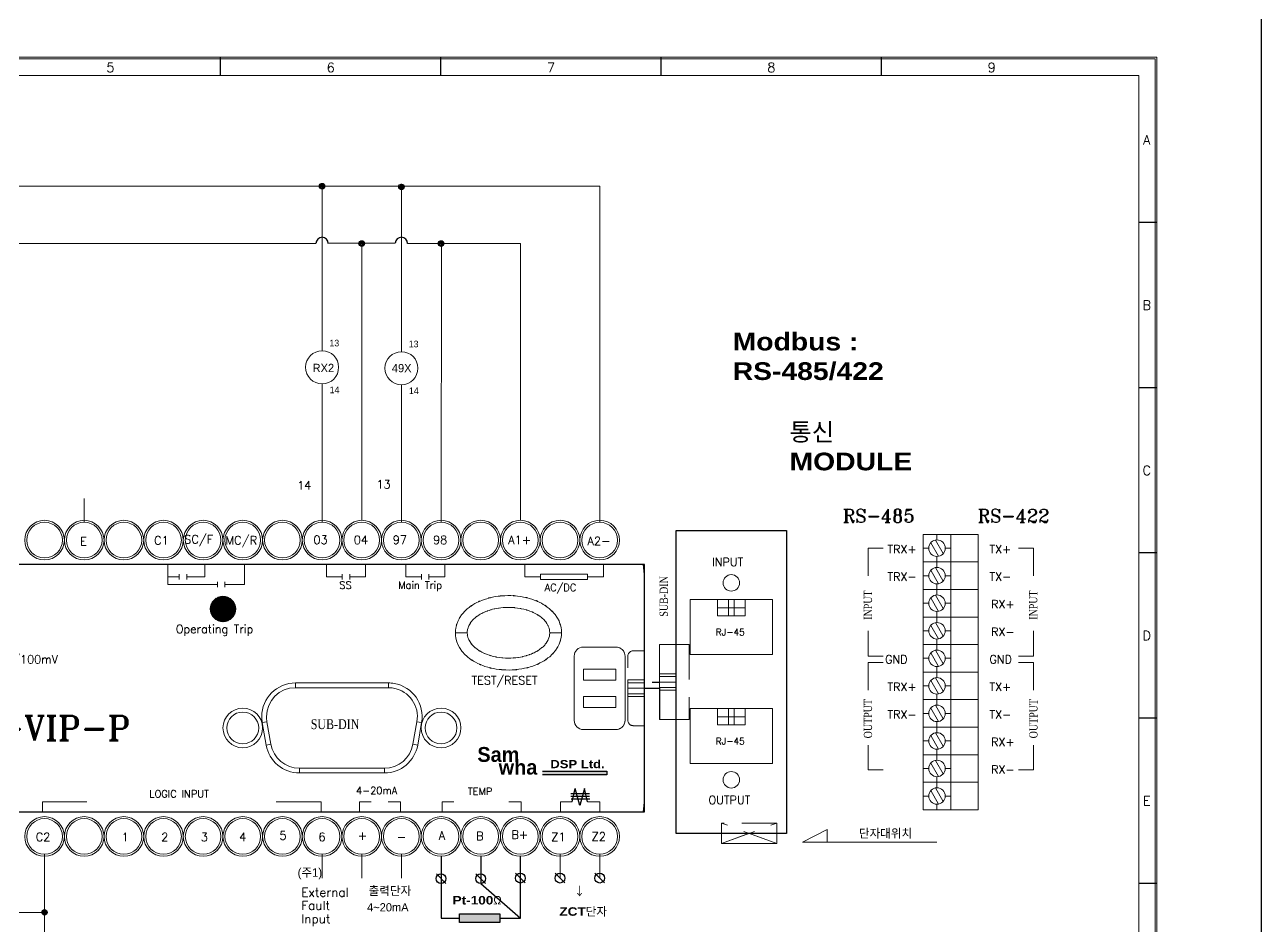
# Model space of a CAD drawing. Header units: millimetres. Extents: x 54 to 1685, y 68 to 1015.
# Drawn here: x 238.3 to 462.8, y 199.9 to 363.6 of the extents above; entities that cross this region are included whole.
import ezdxf
from ezdxf.enums import TextEntityAlignment as Align

# ---------------------------------------------------------------- set-up
doc = ezdxf.new("R2010")
doc.units = ezdxf.units.MM
doc.linetypes.add('DASHED2', pattern=[9.525, 6.35, -3.175])
for name, color, linetype in [('20', 2, 'Continuous'), ('30', 3, 'Continuous'), ('70', 7, 'Continuous')]:
    doc.layers.add(name, color=color, linetype=linetype)
doc.styles.add('ROMANS', font='romans')
doc.styles.add('SIMPLEX', font='SIMPLEX.shx', dxfattribs={"bigfont": 'HBRDS.shx'})
doc.styles.add('SS', font='batang.ttc', dxfattribs={"width": 0.8})
doc.styles.get("Standard").update_dxf_attribs({"font": 'BareunDotumPro1.ttf'})
doc.styles.add('STYLE2', font='romant.shx')
doc.styles.add('굴림체', font='gulim.ttc')

msp = doc.modelspace()

# ---------------------------------------------------------------- hatches: boundary and pattern name
for color, points in [(5, [(332.251, 227.433), (332.251, 228.099), (343.956, 228.099), (343.956, 227.433)]), (256, [(317.165, 200.578), (317.165, 202.183), (317.165, 202.183), (324.547, 202.183), (324.547, 202.183), (324.547, 200.578), (324.547, 200.578)])]:
    msp.add_hatch(color=color).paths.add_polyline_path(points)
at = {"layer": '70'}
h = msp.add_hatch(dxfattribs=at)
h.set_pattern_fill('ANSI33', color=256, style=0)
h.set_pattern_definition([(45, (1098.06346, 61.81868), (-0.176776695, 0.176776695), []), (45, (1098.24024, 61.81868), (-0.176776695, 0.176776695), [0.125, -0.0625])])
h.paths.add_polyline_path([(292.256, 334.782, 0.4142136), (291.756, 334.282, 0.4142136), (292.256, 333.782)])
h.paths.add_polyline_path([(292.256, 334.782), (292.256, 334.282), (292.756, 334.282, 0.4142136)])
h.paths.add_polyline_path([(292.756, 334.282), (292.256, 334.282), (292.256, 333.782, 0.4142136)])
h = msp.add_hatch(dxfattribs=at)
h.set_pattern_fill('ANSI33', color=256, style=0)
h.set_pattern_definition([(45, (1112.46216, 61.68571), (-0.176776695, 0.176776695), []), (45, (1112.63893, 61.68571), (-0.176776695, 0.176776695), [0.125, -0.0625])])
h.paths.add_polyline_path([(306.654, 334.649, 0.4142136), (306.154, 334.149, 0.4142136), (306.654, 333.649)])
h.paths.add_polyline_path([(306.654, 334.649), (306.654, 334.149), (307.154, 334.149, 0.4142136)])
h.paths.add_polyline_path([(307.154, 334.149), (306.654, 334.149), (306.654, 333.649, 0.4142136)])
h = msp.add_hatch(dxfattribs=at)
h.set_pattern_fill('ANSI33', color=256, style=0)
h.set_pattern_definition([(45, (1105.25587, 51.4112), (-0.176776695, 0.176776695), []), (45, (1105.43265, 51.4112), (-0.176776695, 0.176776695), [0.125, -0.0625])])
h.paths.add_polyline_path([(299.448, 324.375, 0.4142136), (298.948, 323.875, 0.4142136), (299.448, 323.375)])
h.paths.add_polyline_path([(299.448, 324.375), (299.448, 323.875), (299.948, 323.875, 0.4142136)])
h.paths.add_polyline_path([(299.948, 323.875), (299.448, 323.875), (299.448, 323.375, 0.4142136)])
h = msp.add_hatch(dxfattribs=at)
h.set_pattern_fill('ANSI33', color=256, style=0)
h.set_pattern_definition([(45, (1119.66208, 51.4112), (-0.176776695, 0.176776695), []), (45, (1119.83886, 51.4112), (-0.176776695, 0.176776695), [0.125, -0.0625])])
h.paths.add_polyline_path([(313.854, 324.375, 0.4142136), (313.354, 323.875, 0.4142136), (313.854, 323.375)])
h.paths.add_polyline_path([(313.854, 324.375), (313.854, 323.875), (314.354, 323.875, 0.4142136)])
h.paths.add_polyline_path([(314.354, 323.875), (313.854, 323.875), (313.854, 323.375, 0.4142136)])
at = {"layer": '70', "lineweight": 20}
h = msp.add_hatch(dxfattribs=at)
h.set_pattern_fill('ANSI31', color=3, style=0)
h.set_pattern_definition([(45, (-5004.66328, 24960.80799), (-0.08838834765, 0.08838834765), [])])
h.paths.add_polyline_path([(276.561, 257.524, 1), (271.954, 257.524, 1)])

# ---------------------------------------------------------------- linework, layer by layer
at = {"color": 0, "lineweight": 15}
for p, q in [((342.642, 334.282), (192.842, 334.282)), ((292.256, 334.282), (292.256, 304.4)), ((306.654, 334.216), (306.654, 304.235)), ((263.46, 323.875), (184.949, 323.875)), ((291.131, 323.905), (263.46, 323.875)), ((305.531, 323.941), (293.38, 323.911)), ((313.914, 323.875), (307.779, 323.875)), ((328.242, 323.875), (313.914, 323.875)), ((241.86, 204.407), (241.86, 197.908))]:
    msp.add_line(p, q, dxfattribs=at)
at = {"color": 7, "lineweight": 30}
for p, q in [((350.777, 265.587), (197.739, 265.587)), ((350.777, 220.667), (350.777, 265.587)), ((197.739, 220.667), (350.777, 220.667))]:
    msp.add_line(p, q, dxfattribs=at)
at = {"color": 7, "lineweight": 15}
for p, q in [((316.44, 253.205), (318.6, 253.205)), ((335.732, 253.205), (333.573, 253.205)), ((287.422, 244.101), (304.282, 244.101)), ((287.422, 244.101), (287.422, 243.237)), ((287.422, 243.237), (304.282, 243.237)), ((304.282, 244.101), (304.282, 243.237)), ((281.382, 236.902), (282.234, 237.053)), ((282.101, 232.825), (281.382, 236.902)), ((282.952, 232.976), (282.234, 237.053)), ((309.472, 237.053), (308.753, 232.976)), ((310.323, 236.902), (309.472, 237.053)), ((310.323, 236.902), (309.604, 232.825)), ((282.101, 232.825), (282.952, 232.976)), ((309.604, 232.825), (308.753, 232.976)), ((303.564, 228.621), (288.14, 228.621)), ((288.14, 227.758), (288.14, 228.621)), ((303.564, 227.758), (288.14, 227.758)), ((303.564, 227.758), (303.564, 228.621))]:
    msp.add_line(p, q, dxfattribs=at)
at = {"color": 7, "lineweight": 0}
for p, q in [((339.689, 250.618), (345.599, 250.618)), ((338.033, 237.293), (338.033, 248.962)), ((347.254, 248.962), (347.254, 237.293)), ((339.689, 246.618), (345.599, 246.618)), ((339.689, 244.618), (345.599, 244.618)), ((339.689, 241.618), (345.599, 241.618)), ((339.689, 239.618), (345.599, 239.618)), ((345.599, 235.637), (339.689, 235.637))]:
    msp.add_line(p, q, dxfattribs=at)
at = {"color": 5}
for p, q in [((332.251, 228.099), (343.956, 228.099)), ((343.956, 227.433), (332.251, 227.433)), ((343.956, 228.099), (343.956, 227.433))]:
    msp.add_line(p, q, dxfattribs=at)
at = {"color": 7, "linetype": 'DASHED2'}
for p, q in [((337.676, 222.495), (338.209, 224.913)), ((339.059, 221.827), (338.209, 224.913)), ((339.908, 224.913), (339.059, 221.827)), ((340.442, 222.495), (339.908, 224.913))]:
    msp.add_line(p, q, dxfattribs=at)
at = {"color": 7}
for p, q in [((339.092, 223.965), (337.393, 223.965)), ((339.106, 223.479), (337.407, 223.479)), ((339.154, 222.997), (337.455, 222.997)), ((340.791, 223.965), (339.092, 223.965)), ((340.805, 223.479), (339.106, 223.479)), ((340.853, 222.997), (339.154, 222.997))]:
    msp.add_line(p, q, dxfattribs=at)
for p, q in [((313.849, 212.625), (313.849, 201.38)), ((321.047, 212.625), (321.047, 207.678)), ((328.246, 201.38), (328.246, 212.625)), ((321.047, 207.678), (328.246, 201.38)), ((313.849, 201.38), (317.165, 201.38)), ((324.547, 201.38), (328.246, 201.38))]:
    msp.add_line(p, q)
at = {"color": 0}
for p, q in [((314.707, 207.7), (312.991, 209.437)), ((321.905, 207.7), (320.189, 209.437)), ((329.104, 207.799), (327.387, 209.536)), ((336.301, 207.799), (334.585, 209.536)), ((343.501, 207.799), (341.785, 209.536))]:
    msp.add_line(p, q, dxfattribs=at)
at = {"color": 1}
msp.add_lwpolyline([(53.531, 1015.074), (462.75, 1015.074), (462.75, 67.871), (53.531, 67.871)], close=True, dxfattribs=at)
msp.add_lwpolyline([(317.165, 200.578), (317.165, 202.183), (324.547, 202.183), (324.547, 200.578)], close=True)
at = {"color": 7, "lineweight": 15}
for centre, radius in [((241.865, 270.03), 3.599), ((241.865, 270.03), 3.239), ((249.063, 270.03), 3.599), ((249.063, 270.03), 3.239), ((256.262, 270.03), 3.599), ((256.262, 270.03), 3.239), ((263.46, 270.03), 3.599), ((263.46, 270.03), 3.239), ((270.658, 270.03), 3.599), ((270.658, 270.03), 3.239), ((277.857, 270.03), 3.599), ((277.857, 270.03), 3.239), ((285.055, 270.03), 3.599), ((285.055, 270.03), 3.238), ((292.254, 270.03), 3.599), ((292.254, 270.03), 3.239), ((299.452, 270.03), 3.599), ((299.452, 270.03), 3.239), ((306.651, 270.03), 3.599), ((306.651, 270.03), 3.239), ((313.849, 270.03), 3.599), ((313.849, 270.03), 3.239), ((321.047, 270.03), 3.599), ((321.048, 270.03), 3.24), ((328.245, 270.03), 3.599), ((328.245, 270.03), 3.239), ((335.444, 270.03), 3.599), ((335.445, 270.03), 3.239), ((342.643, 270.03), 3.6), ((342.642, 270.03), 3.239), ((277.857, 235.928), 3.599), ((277.857, 235.928), 2.879), ((313.849, 235.928), 3.599), ((313.849, 235.928), 2.879), ((241.865, 216.224), 3.599), ((241.865, 216.224), 3.239), ((249.063, 216.224), 3.599), ((249.063, 216.224), 3.239), ((256.262, 216.224), 3.599), ((256.262, 216.224), 3.239), ((263.46, 216.224), 3.599), ((263.46, 216.224), 3.239), ((270.658, 216.224), 3.599), ((270.658, 216.224), 3.239), ((277.857, 216.224), 3.599), ((277.857, 216.224), 3.239), ((285.055, 216.224), 3.599), ((285.055, 216.224), 3.238), ((292.254, 216.224), 3.599), ((292.254, 216.224), 3.239), ((299.452, 216.224), 3.599), ((299.452, 216.224), 3.239), ((306.651, 216.224), 3.599), ((306.651, 216.224), 3.239), ((313.849, 216.224), 3.599), ((313.849, 216.224), 3.239), ((321.047, 216.224), 3.599), ((321.048, 216.224), 3.24), ((328.245, 216.224), 3.599), ((328.245, 216.224), 3.239), ((335.444, 216.224), 3.599), ((335.445, 216.224), 3.239), ((342.643, 216.224), 3.6), ((342.642, 216.224), 3.239)]:
    msp.add_circle(centre, radius, dxfattribs=at)
at = {"color": 3, "lineweight": 15}
msp.add_circle((274.258, 257.524), 2.303, dxfattribs=at)
at = {"color": 0}
for centre in [(313.849, 208.569), (321.047, 208.569), (328.246, 208.667), (335.443, 208.667), (342.643, 208.667)]:
    msp.add_circle(centre, 0.891, dxfattribs=at)
for centre, end in [((292.256, 323.875), 180), ((306.654, 323.875), 176.61193)]:
    msp.add_arc(centre, 1.125, 0, end, dxfattribs=at)
at = {"color": 7, "lineweight": 15}
for points, knots in [([(350.547, 265.587), (350.547, 265.581), (350.543, 265.577), (350.539, 265.577), (350.533, 265.577), (350.53, 265.581), (350.53, 265.587), (350.53, 265.591), (350.533, 265.596), (350.539, 265.596), (350.543, 265.596), (350.547, 265.591), (350.547, 265.587)], [0, 0, 0, 0, 1, 1, 1, 2, 2, 2, 3, 3, 3, 4, 4, 4, 4]), ([(316.44, 253.205), (316.512, 254.433), (316.379, 252.799), (316.507, 254.023), (316.983, 255.875), (316.266, 253.429), (316.865, 255.245), (317.85, 257.075), (316.459, 254.682), (317.562, 256.441), (319.067, 258.141), (316.992, 255.94), (318.599, 257.542), (320.613, 259.022), (317.876, 257.124), (319.968, 258.492), (322.469, 259.685), (319.098, 258.176), (321.654, 259.247), (324.633, 260.088), (320.636, 259.057), (323.651, 259.762), (327.12, 260.155), (322.485, 259.737), (325.969, 259.971), (329.498, 259.79), (324.801, 260.14), (328.318, 259.797), (331.382, 259.129), (327.32, 260.111), (330.35, 259.305), (332.952, 258.263), (329.519, 259.735), (332.066, 258.568), (334.206, 257.22), (331.403, 259.094), (333.468, 257.632), (335.121, 256.044), (332.983, 258.226), (334.537, 256.541), (335.683, 254.789), (334.234, 257.172), (335.261, 255.349), (335.899, 253.544), (335.13, 255.976), (335.646, 254.133), (335.81, 252.743), (335.639, 254.6), (335.732, 253.205)], [0, 0, 0, 0, 1, 1, 1, 2, 2, 2, 3, 3, 3, 4, 4, 4, 5, 5, 5, 6, 6, 6, 7, 7, 7, 8, 8, 8, 9, 9, 9, 10, 10, 10, 11, 11, 11, 12, 12, 12, 13, 13, 13, 14, 14, 14, 15, 15, 15, 16, 16, 16, 16]), ([(318.6, 253.205), (318.616, 253.639), (318.587, 253.061), (318.614, 253.493), (318.679, 253.957), (318.584, 253.341), (318.662, 253.802), (318.785, 254.291), (318.612, 253.642), (318.749, 254.126), (318.935, 254.627), (318.677, 253.963), (318.878, 254.457), (319.128, 254.956), (318.785, 254.296), (319.048, 254.787), (319.361, 255.276), (318.936, 254.63), (319.262, 255.111), (319.638, 255.589), (319.129, 254.957), (319.517, 255.426), (319.957, 255.891), (319.363, 255.279), (319.813, 255.732), (320.318, 256.179), (319.64, 255.59), (320.154, 256.027), (320.724, 256.454), (319.958, 255.892), (320.536, 256.307), (321.178, 256.717), (320.318, 256.18), (320.966, 256.575), (321.685, 256.963), (320.722, 256.456), (321.448, 256.829), (322.245, 257.189), (321.178, 256.719), (321.982, 257.064), (322.855, 257.389), (321.687, 256.966), (322.565, 257.276), (323.528, 257.563), (322.242, 257.192), (323.21, 257.462), (324.281, 257.706), (322.848, 257.393), (323.926, 257.618), (325.13, 257.808), (323.521, 257.57), (324.729, 257.737), (326.083, 257.851), (324.277, 257.717), (325.631, 257.804), (327.132, 257.815), (325.132, 257.823), (326.632, 257.8), (328.275, 257.673), (326.086, 257.87), (327.726, 257.701), (329.446, 257.401), (327.159, 257.834), (328.869, 257.485), (330.526, 257.01), (328.329, 257.678), (329.968, 257.151), (331.447, 256.528), (329.489, 257.392), (330.946, 256.718), (332.231, 255.963), (330.538, 257.003), (331.793, 256.198), (332.883, 255.309), (331.459, 256.529), (332.505, 255.588), (333.384, 254.545), (332.254, 255.969), (333.07, 254.876), (333.677, 253.675), (332.928, 255.304), (333.444, 254.061), (333.688, 252.784), (333.432, 254.496), (333.573, 253.205)], [0, 0, 0, 0, 1, 1, 1, 2, 2, 2, 3, 3, 3, 4, 4, 4, 5, 5, 5, 6, 6, 6, 7, 7, 7, 8, 8, 8, 9, 9, 9, 10, 10, 10, 11, 11, 11, 12, 12, 12, 13, 13, 13, 14, 14, 14, 15, 15, 15, 16, 16, 16, 17, 17, 17, 18, 18, 18, 19, 19, 19, 20, 20, 20, 21, 21, 21, 22, 22, 22, 23, 23, 23, 24, 24, 24, 25, 25, 25, 26, 26, 26, 27, 27, 27, 28, 28, 28, 28]), ([(335.732, 253.205), (335.66, 251.977), (335.794, 253.611), (335.666, 252.387), (335.189, 250.535), (335.906, 252.98), (335.307, 251.165), (334.323, 249.335), (335.715, 251.728), (334.611, 249.967), (333.105, 248.269), (335.182, 250.47), (333.573, 248.867), (331.559, 247.387), (334.298, 249.286), (332.204, 247.917), (329.704, 246.724), (333.075, 248.233), (330.519, 247.163), (327.54, 246.32), (331.535, 247.353), (328.52, 246.647), (325.051, 246.255), (329.688, 246.672), (326.203, 246.439), (322.673, 246.62), (327.371, 246.27), (323.854, 246.614), (320.79, 247.282), (324.853, 246.299), (321.824, 247.106), (319.221, 248.148), (322.653, 246.674), (320.107, 247.842), (317.967, 249.189), (320.769, 247.318), (318.705, 248.779), (317.051, 250.366), (319.19, 248.185), (317.635, 249.868), (316.49, 251.621), (317.938, 249.237), (316.911, 251.061), (316.274, 252.866), (317.042, 250.434), (316.526, 252.278), (316.362, 253.666), (316.533, 251.81), (316.44, 253.205)], [0, 0, 0, 0, 1, 1, 1, 2, 2, 2, 3, 3, 3, 4, 4, 4, 5, 5, 5, 6, 6, 6, 7, 7, 7, 8, 8, 8, 9, 9, 9, 10, 10, 10, 11, 11, 11, 12, 12, 12, 13, 13, 13, 14, 14, 14, 15, 15, 15, 16, 16, 16, 16]), ([(333.573, 253.205), (333.557, 252.772), (333.586, 253.349), (333.558, 252.917), (333.494, 252.453), (333.589, 253.07), (333.511, 252.608), (333.387, 252.12), (333.561, 252.768), (333.424, 252.284), (333.238, 251.784), (333.496, 252.446), (333.295, 251.953), (333.045, 251.455), (333.387, 252.113), (333.124, 251.623), (332.811, 251.133), (333.237, 251.78), (332.911, 251.3), (332.534, 250.822), (333.044, 251.452), (332.657, 250.984), (332.215, 250.52), (332.81, 251.132), (332.358, 250.679), (331.854, 250.231), (332.533, 250.82), (332.019, 250.384), (331.449, 249.956), (332.215, 250.518), (331.636, 250.103), (330.996, 249.694), (331.855, 250.23), (331.206, 249.834), (330.489, 249.448), (331.451, 249.954), (330.725, 249.581), (329.928, 249.221), (330.996, 249.691), (330.191, 249.346), (329.318, 249.02), (330.486, 249.444), (329.607, 249.135), (328.645, 248.847), (329.931, 249.219), (328.964, 248.948), (327.892, 248.703), (329.324, 249.017), (328.248, 248.792), (327.043, 248.602), (328.651, 248.84), (327.444, 248.674), (326.091, 248.559), (327.896, 248.693), (326.541, 248.607), (325.041, 248.595), (327.042, 248.588), (325.54, 248.61), (323.898, 248.737), (326.086, 248.539), (324.447, 248.709), (322.726, 249.008), (325.014, 248.575), (323.303, 248.925), (321.649, 249.4), (323.844, 248.731), (322.205, 249.259), (320.725, 249.882), (322.684, 249.017), (321.227, 249.691), (319.941, 250.446), (321.634, 249.406), (320.379, 250.212), (319.291, 251.1), (320.715, 249.881), (319.668, 250.822), (318.788, 251.864), (319.919, 250.44), (319.104, 251.534), (318.496, 252.735), (319.246, 251.106), (318.729, 252.348), (318.483, 253.626), (318.74, 251.913), (318.6, 253.205)], [0, 0, 0, 0, 1, 1, 1, 2, 2, 2, 3, 3, 3, 4, 4, 4, 5, 5, 5, 6, 6, 6, 7, 7, 7, 8, 8, 8, 9, 9, 9, 10, 10, 10, 11, 11, 11, 12, 12, 12, 13, 13, 13, 14, 14, 14, 15, 15, 15, 16, 16, 16, 17, 17, 17, 18, 18, 18, 19, 19, 19, 20, 20, 20, 21, 21, 21, 22, 22, 22, 23, 23, 23, 24, 24, 24, 25, 25, 25, 26, 26, 26, 27, 27, 27, 28, 28, 28, 28]), ([(287.422, 244.101), (284.034, 244.101), (281.288, 241.355), (281.288, 237.968), (281.288, 237.611), (281.32, 237.254), (281.382, 236.902)], [0, 0, 0, 0, 1, 1, 1, 2, 2, 2, 2]), ([(287.422, 243.237), (284.512, 243.237), (282.153, 240.878), (282.153, 237.968), (282.153, 237.662), (282.179, 237.355), (282.234, 237.053)], [0, 0, 0, 0, 1, 1, 1, 2, 2, 2, 2]), ([(310.323, 236.902), (310.91, 240.239), (308.683, 243.419), (305.347, 244.008), (304.996, 244.07), (304.639, 244.101), (304.282, 244.101)], [0, 0, 0, 0, 1, 1, 1, 2, 2, 2, 2]), ([(309.472, 237.053), (309.978, 239.918), (308.064, 242.651), (305.198, 243.156), (304.895, 243.211), (304.59, 243.237), (304.282, 243.237)], [0, 0, 0, 0, 1, 1, 1, 2, 2, 2, 2]), ([(350.786, 224.772), (350.786, 224.766), (350.783, 224.763), (350.777, 224.763), (350.772, 224.763), (350.767, 224.766), (350.767, 224.772), (350.767, 224.776), (350.772, 224.781), (350.777, 224.781), (350.783, 224.781), (350.786, 224.776), (350.786, 224.772)], [0, 0, 0, 0, 1, 1, 1, 2, 2, 2, 3, 3, 3, 4, 4, 4, 4]), ([(350.547, 220.667), (350.547, 220.663), (350.543, 220.659), (350.539, 220.659), (350.533, 220.659), (350.53, 220.663), (350.53, 220.667), (350.53, 220.673), (350.533, 220.677), (350.539, 220.677), (350.543, 220.677), (350.547, 220.673), (350.547, 220.667)], [0, 0, 0, 0, 1, 1, 1, 2, 2, 2, 3, 3, 3, 4, 4, 4, 4])]:
    msp.add_open_spline(points, degree=3, knots=knots, dxfattribs=at)
for points in [[(350.777, 263.169), (350.708, 263.976), (350.628, 264.782), (350.539, 265.587)], [(282.101, 232.825), (282.617, 229.895), (285.164, 227.758), (288.14, 227.758)], [(282.952, 232.976), (283.395, 230.457), (285.584, 228.621), (288.14, 228.621)], [(303.564, 228.621), (306.12, 228.621), (308.309, 230.457), (308.753, 232.976)], [(303.564, 227.758), (306.541, 227.758), (309.087, 229.895), (309.604, 232.825)], [(350.539, 220.667), (350.628, 221.473), (350.708, 222.279), (350.777, 223.086)]]:
    msp.add_open_spline(points, degree=3, dxfattribs=at)
at = {"color": 7, "lineweight": 0}
for points in [[(339.689, 250.618), (338.774, 250.618), (338.033, 249.875), (338.033, 248.962)], [(338.033, 237.293), (338.033, 236.379), (338.774, 235.637), (339.689, 235.637)]]:
    msp.add_open_spline(points, degree=3, dxfattribs=at)
for points in [[(347.254, 248.962), (347.166, 249.734), (347.327, 248.71), (347.173, 249.474), (346.85, 250.182), (347.321, 249.258), (346.938, 249.935), (346.412, 250.508), (347.145, 249.776), (346.572, 250.301), (345.895, 250.684), (346.818, 250.214), (346.11, 250.537), (345.347, 250.691), (346.371, 250.529), (345.599, 250.618)], [(345.599, 235.637), (346.371, 235.726), (345.347, 235.564), (346.11, 235.718), (346.818, 236.04), (345.895, 235.572), (346.572, 235.954), (347.145, 236.478), (346.412, 235.747), (346.938, 236.319), (347.321, 236.997), (346.85, 236.074), (347.173, 236.781), (347.327, 237.544), (347.166, 236.52), (347.254, 237.293)]]:
    msp.add_open_spline(points, degree=3, knots=[0, 0, 0, 0, 1, 1, 1, 2, 2, 2, 3, 3, 3, 4, 4, 4, 5, 5, 5, 5], dxfattribs=at)
at = {"layer": '20', "color": 0, "lineweight": 13}
msp.add_lwpolyline([(67.108, 115.689), (67.108, 354.389), (440.508, 354.389), (440.508, 115.689)], dxfattribs=at)
at = {"layer": '30', "color": 0}
for p, q in [((273.808, 354.389), (273.808, 357.689)), ((313.808, 354.389), (313.808, 357.689)), ((353.808, 354.389), (353.808, 357.689)), ((393.808, 354.389), (393.808, 357.689)), ((443.808, 327.689), (440.508, 327.689)), ((443.808, 297.689), (440.508, 297.689)), ((443.808, 267.689), (440.508, 267.689)), ((443.808, 237.689), (440.508, 237.689)), ((443.808, 207.689), (440.508, 207.689))]:
    msp.add_line(p, q, dxfattribs=at)
at = {"layer": '70', "lineweight": 15}
for p, q in [((342.643, 273.269), (342.642, 334.282)), ((299.449, 273.63), (299.448, 323.875)), ((328.243, 273.63), (328.242, 323.875)), ((292.257, 273.269), (292.257, 298.4)), ((306.654, 273.269), (306.654, 298.235)), ((342.643, 273.269), (342.643, 280.943)), ((249.066, 273.27), (249.066, 277.587)), ((411.379, 271.068), (401.379, 271.068)), ((401.379, 271.068), (401.379, 266.068)), ((402.739, 269.543), (404.153, 267.093)), ((403.605, 270.043), (405.019, 267.593)), ((403.879, 271.068), (403.879, 270.068)), ((406.379, 271.068), (406.379, 266.068)), ((411.379, 271.068), (411.379, 266.068)), ((391.379, 268.568), (391.379, 263.568)), ((394.084, 268.568), (391.379, 268.568)), ((402.379, 268.568), (401.379, 268.568)), ((406.379, 268.568), (405.379, 268.568)), ((418.674, 268.568), (421.379, 268.568)), ((421.379, 268.568), (421.379, 263.568)), ((264.237, 261.995), (264.237, 265.587)), ((270.976, 263.354), (270.976, 265.587)), ((278.162, 261.995), (278.162, 265.587)), ((293.034, 263.354), (293.034, 265.587)), ((300.141, 263.354), (300.141, 265.587)), ((307.43, 263.354), (307.43, 265.587)), ((314.538, 263.354), (314.538, 265.587)), ((329.029, 263.354), (329.029, 265.587)), ((343.337, 263.354), (343.337, 265.587)), ((411.379, 266.068), (401.379, 266.068)), ((401.379, 266.068), (401.379, 261.068)), ((411.379, 266.068), (401.379, 266.068)), ((403.605, 265.043), (405.019, 262.593)), ((403.879, 267.068), (403.879, 266.068)), ((403.879, 266.068), (403.879, 265.068)), ((406.379, 266.068), (406.379, 261.068)), ((411.379, 266.068), (411.379, 261.068)), ((266.328, 263.354), (264.237, 263.354)), ((266.328, 262.85), (266.328, 263.827)), ((267.676, 262.85), (267.676, 263.827)), ((267.676, 263.354), (270.976, 263.354)), ((295.914, 263.354), (293.034, 263.354)), ((295.914, 262.85), (295.914, 263.827)), ((297.261, 262.85), (297.261, 263.827)), ((297.261, 263.354), (300.141, 263.354)), ((310.31, 263.354), (307.43, 263.354)), ((310.31, 262.85), (310.31, 263.827)), ((311.658, 262.85), (311.658, 263.827)), ((311.658, 263.354), (314.538, 263.354)), ((331.909, 263.354), (329.029, 263.354)), ((331.909, 262.85), (331.909, 263.827)), ((331.909, 263.827), (340.457, 263.827)), ((340.457, 262.85), (331.909, 262.85)), ((340.457, 262.85), (340.457, 263.827)), ((340.457, 263.354), (343.337, 263.354)), ((402.379, 263.568), (401.379, 263.568)), ((402.739, 264.543), (404.153, 262.093)), ((406.379, 263.568), (405.379, 263.568)), ((264.237, 261.995), (273.273, 261.995)), ((273.273, 261.507), (273.273, 262.484)), ((274.621, 261.507), (274.621, 262.484)), ((274.621, 261.995), (278.162, 261.995)), ((411.379, 261.068), (401.379, 261.068)), ((401.379, 261.068), (401.379, 256.068)), ((411.379, 261.068), (401.379, 261.068)), ((403.879, 262.068), (403.879, 261.068)), ((403.879, 261.068), (403.879, 260.068)), ((406.379, 261.068), (406.379, 256.068)), ((411.379, 261.068), (411.379, 256.068)), ((402.379, 258.568), (401.379, 258.568)), ((402.739, 259.543), (404.153, 257.093)), ((403.605, 260.043), (405.019, 257.593)), ((406.379, 258.568), (405.379, 258.568)), ((411.379, 256.068), (401.379, 256.068)), ((401.379, 256.068), (401.379, 251.068)), ((411.379, 256.068), (401.379, 256.068)), ((403.879, 257.068), (403.879, 256.068)), ((403.879, 256.068), (403.879, 255.068)), ((406.379, 256.068), (406.379, 251.068)), ((411.379, 256.068), (411.379, 251.068)), ((402.739, 254.543), (404.153, 252.093)), ((403.605, 255.043), (405.019, 252.593)), ((391.379, 253.568), (391.379, 248.931)), ((402.379, 253.568), (401.379, 253.568)), ((403.879, 252.068), (403.879, 251.068)), ((406.379, 253.568), (405.379, 253.568)), ((421.379, 253.568), (421.379, 248.931)), ((353.507, 251.061), (356.544, 251.061)), ((353.507, 251.061), (353.507, 237.461)), ((356.544, 251.061), (356.544, 237.461)), ((411.379, 251.068), (401.379, 251.068)), ((401.379, 251.068), (401.379, 246.068)), ((411.379, 251.068), (401.379, 251.068)), ((402.739, 249.543), (404.153, 247.093)), ((403.605, 250.043), (405.019, 247.593)), ((403.879, 251.068), (403.879, 250.068)), ((406.379, 251.068), (406.379, 246.068)), ((411.379, 251.068), (411.379, 246.068)), ((394.084, 248.931), (391.379, 248.931)), ((394.084, 247.782), (391.379, 247.782)), ((391.379, 247.782), (391.379, 242.782)), ((402.379, 248.568), (401.379, 248.568)), ((403.879, 247.068), (403.879, 246.068)), ((406.379, 248.568), (405.379, 248.568)), ((418.674, 248.931), (421.379, 248.931)), ((418.674, 247.782), (421.379, 247.782)), ((421.379, 247.782), (421.379, 242.782)), ((353.507, 242.761), (353.507, 245.761)), ((356.544, 245.761), (353.507, 245.761)), ((356.544, 245.261), (353.507, 245.261)), ((356.544, 242.761), (356.544, 245.761)), ((411.379, 246.068), (401.379, 246.068)), ((401.379, 246.068), (401.379, 241.068)), ((411.379, 246.068), (401.379, 246.068)), ((403.605, 245.043), (405.019, 242.593)), ((403.879, 246.068), (403.879, 245.068)), ((406.379, 246.068), (406.379, 241.068)), ((411.379, 246.068), (411.379, 241.068)), ((356.544, 244.261), (353.507, 244.261)), ((353.507, 244.261), (356.544, 244.261)), ((356.544, 243.261), (353.507, 243.261)), ((356.544, 242.761), (353.507, 242.761)), ((402.379, 243.568), (401.379, 243.568)), ((402.739, 244.543), (404.153, 242.093)), ((406.379, 243.568), (405.379, 243.568)), ((411.379, 241.068), (401.379, 241.068)), ((401.379, 241.068), (401.379, 236.068)), ((411.379, 241.068), (401.379, 241.068)), ((403.879, 242.068), (403.879, 241.068)), ((403.879, 241.068), (403.879, 240.068)), ((406.379, 241.068), (406.379, 236.068)), ((411.379, 241.068), (411.379, 236.068)), ((402.379, 238.568), (401.379, 238.568)), ((402.739, 239.543), (404.153, 237.093)), ((403.605, 240.043), (405.019, 237.593)), ((406.379, 238.568), (405.379, 238.568)), ((356.544, 237.461), (353.507, 237.461)), ((411.379, 236.068), (401.379, 236.068)), ((401.379, 236.068), (401.379, 231.068)), ((411.379, 236.068), (401.379, 236.068)), ((403.879, 237.068), (403.879, 236.068)), ((403.879, 236.068), (403.879, 235.068)), ((406.379, 236.068), (406.379, 231.068)), ((411.379, 236.068), (411.379, 231.068)), ((402.379, 233.568), (401.379, 233.568)), ((402.739, 234.543), (404.153, 232.093)), ((403.605, 235.043), (405.019, 232.593)), ((406.379, 233.568), (405.379, 233.568)), ((391.379, 232.782), (391.379, 228.333)), ((403.879, 232.068), (403.879, 231.068)), ((421.379, 232.782), (421.379, 228.333)), ((411.379, 231.068), (401.379, 231.068)), ((411.379, 231.068), (401.379, 231.068)), ((401.379, 231.068), (401.379, 226.068)), ((411.379, 231.068), (401.379, 231.068)), ((402.739, 229.543), (404.153, 227.093)), ((403.605, 230.043), (405.019, 227.593)), ((403.879, 231.068), (403.879, 230.068)), ((406.379, 231.068), (406.379, 226.068)), ((411.379, 231.068), (411.379, 226.068)), ((394.084, 228.333), (391.379, 228.333)), ((402.379, 228.568), (401.379, 228.568)), ((403.879, 227.068), (403.879, 226.068)), ((406.379, 228.568), (405.379, 228.568)), ((418.674, 228.333), (421.379, 228.333)), ((411.379, 226.068), (401.379, 226.068)), ((401.379, 226.068), (401.379, 221.068)), ((411.379, 226.068), (401.379, 226.068)), ((402.739, 224.543), (404.153, 222.093)), ((403.605, 225.043), (405.019, 222.593)), ((403.879, 226.068), (403.879, 225.068)), ((406.379, 226.068), (406.379, 221.068)), ((411.379, 226.068), (411.379, 221.068)), ((241.468, 222.495), (241.468, 220.667)), ((249.57, 222.495), (241.468, 222.495)), ((292.079, 222.495), (283.905, 222.495)), ((292.079, 222.495), (292.079, 220.667)), ((301.18, 222.495), (299.055, 222.495)), ((299.055, 222.495), (299.055, 220.667)), ((304.257, 222.495), (306.473, 222.495)), ((306.473, 222.495), (306.473, 220.667)), ((316.18, 222.495), (314.055, 222.495)), ((314.055, 222.495), (314.055, 220.667)), ((326.147, 222.495), (328.363, 222.495)), ((328.363, 222.495), (328.363, 220.667)), ((337.676, 222.495), (335.551, 222.495)), ((335.551, 222.495), (335.551, 220.667)), ((340.442, 222.495), (342.659, 222.495)), ((342.659, 222.495), (342.659, 220.667)), ((402.379, 223.568), (401.379, 223.568)), ((406.379, 223.568), (405.379, 223.568)), ((411.379, 221.068), (401.379, 221.068)), ((403.879, 222.068), (403.879, 221.068)), ((241.865, 202.44), (241.865, 212.986)), ((292.254, 208.667), (292.254, 212.986)), ((292.256, 208.667), (292.256, 212.985)), ((299.453, 208.667), (299.453, 212.986)), ((306.653, 208.667), (306.653, 212.985)), ((335.443, 208.667), (335.443, 212.985)), ((342.643, 208.667), (342.643, 212.986)), ((214.191, 202.44), (241.865, 202.44))]:
    msp.add_line(p, q, dxfattribs=at)
at = {"layer": '70', "lineweight": 13}
for p, q in [((313.837, 273.27), (313.914, 323.875)), ((339.689, 246.618), (339.689, 244.618)), ((345.599, 246.618), (345.599, 244.618)), ((339.689, 241.618), (339.689, 239.618)), ((345.599, 241.618), (345.599, 239.618)), ((374.775, 214.947), (374.775, 218.64)), ((369.686, 216.761), (364.775, 214.947)), ((374.775, 214.947), (369.864, 216.761)), ((379.487, 215.198), (383.922, 217.497)), ((383.922, 217.497), (383.922, 215.198)), ((364.775, 214.947), (374.775, 214.947)), ((364.775, 214.947), (374.775, 214.947)), ((403.873, 215.198), (379.487, 215.198))]:
    msp.add_line(p, q, dxfattribs=at)
at = {"layer": '70', "lineweight": 30}
for p, q in [((356.544, 216.761), (356.544, 271.761)), ((356.544, 271.761), (376.544, 271.761)), ((376.544, 271.761), (376.544, 216.761)), ((376.544, 216.761), (356.544, 216.761))]:
    msp.add_line(p, q, dxfattribs=at)
at = {"layer": '70', "color": 4, "lineweight": 15}
for p, q in [((359.044, 259.261), (374.044, 259.261)), ((359.044, 249.261), (359.044, 259.261)), ((364.044, 256.261), (364.044, 259.261)), ((366.044, 256.261), (366.044, 259.261)), ((367.044, 259.261), (367.044, 256.261)), ((369.044, 259.261), (369.044, 256.261)), ((374.044, 259.261), (374.044, 249.261)), ((364.044, 257.761), (369.044, 257.761)), ((364.044, 256.261), (369.044, 256.261)), ((374.044, 249.261), (359.044, 249.261)), ((359.044, 239.463), (374.044, 239.463)), ((359.044, 229.463), (359.044, 239.463)), ((364.044, 236.463), (364.044, 239.463)), ((364.044, 237.963), (369.044, 237.963)), ((366.044, 236.463), (366.044, 239.463)), ((367.044, 239.463), (367.044, 236.463)), ((369.044, 239.463), (369.044, 236.463)), ((374.044, 239.463), (374.044, 229.463)), ((364.044, 236.463), (369.044, 236.463)), ((374.044, 229.463), (359.044, 229.463))]:
    msp.add_line(p, q, dxfattribs=at)
at = {"layer": '70', "linetype": 'DASHED2', "lineweight": 15}
for p, q in [((348.741, 249.937), (350.777, 249.937)), ((350.777, 235.637), (350.777, 250.637)), ((356.544, 251.061), (358.874, 251.061)), ((358.874, 251.061), (358.874, 237.461)), ((347.741, 237.337), (347.741, 248.937)), ((347.741, 244.637), (350.777, 244.637)), ((347.741, 244.637), (347.741, 241.637)), ((347.741, 244.137), (350.777, 244.137)), ((350.777, 243.137), (347.741, 243.137)), ((347.741, 243.137), (350.777, 243.137)), ((350.777, 244.637), (350.777, 241.637)), ((347.741, 242.137), (350.777, 242.137)), ((347.741, 241.637), (350.777, 241.637)), ((350.777, 236.337), (348.741, 236.337)), ((358.874, 237.461), (355.544, 237.461))]:
    msp.add_line(p, q, dxfattribs=at)
at = {"layer": '70', "color": 0, "linetype": 'DASHED2', "lineweight": 30}
for p, q in [((350.777, 243.137), (353.522, 243.137)), ((352.179, 244.261), (353.507, 244.261)), ((353.522, 243.137), (353.522, 237.461))]:
    msp.add_line(p, q, dxfattribs=at)
at = {"layer": '70', "color": 0, "linetype": 'DASHED2', "lineweight": 13}
for p, q in [((364.775, 218.64), (364.775, 214.947)), ((374.775, 218.64), (364.775, 218.64)), ((364.775, 214.947), (374.775, 218.64)), ((374.775, 214.947), (364.775, 218.64))]:
    msp.add_line(p, q, dxfattribs=at)
at = {"layer": '70'}
for p, q in [((241.388, 202.369), (241.86, 202.841)), ((241.394, 202.544), (241.411, 202.56)), ((241.427, 202.239), (241.453, 202.265)), ((241.453, 202.603), (241.537, 202.687)), ((241.492, 202.136), (241.86, 202.503)), ((241.495, 202.307), (241.579, 202.392)), ((241.579, 202.729), (241.664, 202.813)), ((241.579, 202.054), (241.622, 202.096)), ((241.622, 202.434), (241.706, 202.518)), ((241.664, 202.138), (241.748, 202.223)), ((241.688, 201.994), (241.86, 202.166)), ((241.706, 202.856), (241.756, 202.906)), ((241.748, 202.56), (241.832, 202.645)), ((241.79, 202.265), (241.86, 202.335)), ((241.86, 202.841), (241.931, 202.912)), ((241.86, 202.503), (242.164, 202.808)), ((241.86, 202.166), (242.134, 202.44)), ((241.86, 202.335), (241.875, 202.349)), ((241.86, 201.997), (241.917, 202.054)), ((241.875, 202.687), (241.959, 202.771)), ((241.917, 202.392), (241.965, 202.44)), ((241.959, 202.096), (242.043, 202.181)), ((241.965, 202.44), (242.001, 202.476)), ((242.001, 202.813), (242.061, 202.873)), ((242.023, 201.991), (242.309, 202.277)), ((242.043, 202.518), (242.128, 202.603)), ((242.086, 202.223), (242.17, 202.307)), ((242.134, 202.44), (242.305, 202.611)), ((242.17, 202.645), (242.246, 202.721)), ((242.212, 202.349), (242.297, 202.434)), ((241.832, 201.97), (241.86, 201.997))]:
    msp.add_line(p, q, dxfattribs=at)
at = {"layer": '70', "color": 0, "lineweight": 13}
for points in [[(443.808, 87.689), (63.808, 87.689), (63.808, 357.689), (443.808, 357.689)], [(443.508, 87.989), (64.108, 87.989), (64.108, 357.389), (443.508, 357.389)]]:
    msp.add_lwpolyline(points, close=True, dxfattribs=at)
at = {"layer": '70'}
for centre, radius in [((292.256, 334.282), 0.5), ((306.654, 334.149), 0.5), ((299.448, 323.875), 0.5), ((313.854, 323.875), 0.5), ((241.86, 202.44), 0.477)]:
    msp.add_circle(centre, radius, dxfattribs=at)
at = {"layer": '70', "lineweight": 15}
for centre, radius in [((292.256, 301.4), 3), ((306.654, 301.235), 3), ((403.879, 268.568), 1.5), ((403.879, 263.568), 1.5), ((366.544, 262.261), 1.5), ((403.879, 258.568), 1.5), ((403.879, 253.568), 1.5), ((403.879, 248.568), 1.5), ((403.879, 243.568), 1.5), ((403.879, 238.568), 1.5), ((403.879, 233.568), 1.5), ((403.879, 228.568), 1.5), ((366.544, 226.513), 1.5), ((403.879, 223.568), 1.5)]:
    msp.add_circle(centre, radius, dxfattribs=at)
at = {"layer": '70', "linetype": 'DASHED2', "lineweight": 15}
for centre, start, end in [((348.741, 248.937), 90, 180), ((348.741, 237.337), 180, 270)]:
    msp.add_arc(centre, 1, start, end, dxfattribs=at)
at = {"layer": '70', "color": 0}
msp.add_solid([(429.81, 355.991), (429.87, 355.991), (429.84, 356.171)], dxfattribs=at)

# ---------------------------------------------------------------- texts
at = {"color": 0, "linetype": 'Continuous'}
for s, height, p in [('13', 1.2, (294.463, 305.8)), ('13', 1.2, (308.862, 305.635)), ('RX2', 1.5, (292.479, 301.298)), ('49X', 1.5, (306.699, 301.253)), ('14', 1.2, (294.51, 297.307)), ('14', 1.2, (308.909, 297.142)), ('4~20mA', 1.5, (304.182, 203.364))]:
    msp.add_text(s, height=height, dxfattribs=at).set_placement(p, align=Align.MIDDLE)
at = {"color": 3, "style": 'STYLE2'}
for s, p in [('14', (287.735, 279.241)), ('13', (302.13, 279.409))]:
    msp.add_text(s, height=1.4866, dxfattribs=at).set_placement(p)
at = {"color": 0, "linetype": 'ByBlock', "style": 'STYLE2'}
for s, p in [('RS-485', (386.766, 273.219)), ('RS-422', (411.244, 273.219))]:
    msp.add_text(s, height=2.4, dxfattribs=at).set_placement(p)
at = {"color": 0, "style": 'STYLE2'}
for s, height, p in [('E', 1.525, (248.298, 269.046)), ('C1', 1.5253, (261.748, 269.213)), ('SC/F', 1.5253, (267.196, 269.418)), ('MC/R', 1.5253, (274.714, 269.235)), ('03', 1.5253, (290.661, 269.311)), ('04', 1.5253, (297.98, 269.299)), ('97', 1.5253, (305.058, 269.311)), ('98', 1.5253, (312.377, 269.299)), ('A1+', 1.5253, (326.018, 269.299)), ('A2-', 1.5253, (340.418, 269.123)), ('TRX+', 1.4866, (394.897, 267.636)), ('TX+', 1.4866, (413.401, 267.636)), ('INPUT', 1.4866, (363.032, 265.3)), ('TRX-', 1.4866, (394.897, 262.636)), ('TX-', 1.4866, (413.401, 262.636)), ('SS', 1.3032, (295.387, 261.2)), ('Main Trip', 1.3032, (306.081, 261.2)), ('AC/DC', 1.3032, (332.645, 260.771)), ('RX+', 1.4866, (413.698, 257.645)), ('Operating Trip', 1.48657, (265.696, 253.152)), ('RJ-45', 1.1893, (363.735, 252.725)), ('RX-', 1.4866, (413.698, 252.645)), ('200/100mV', 1.4866, (232.196, 247.637)), ('GND', 1.4866, (394.458, 247.645)), ('GND', 1.4866, (413.415, 247.645)), ('TEST/RESET', 1.4866, (319.389, 243.83)), ('TRX+', 1.4866, (394.897, 242.636)), ('TX+', 1.4866, (413.401, 242.636)), ('DSP-VIP-P', 4.4813, (221.032, 233.634)), ('TRX-', 1.4866, (394.897, 237.636)), ('TX-', 1.4866, (413.401, 237.636)), ('RJ-45', 1.1893, (363.735, 232.928)), ('RX+', 1.4866, (413.698, 232.645)), ('RX-', 1.4866, (413.698, 227.645)), ('LOGIC INPUT', 1.30319, (260.876, 223.303)), ('4-20mA', 1.3032, (298.415, 223.917)), ('TEMP', 1.3032, (318.701, 223.776)), ('OUTPUT', 1.4866, (362.401, 222.098)), ('C2', 1.5253, (240.249, 215.381)), ('1', 1.525, (255.844, 215.353)), ('2', 1.525, (263.042, 215.353)), ('3', 1.525, (270.241, 215.353)), ('4', 1.525, (277.181, 215.381)), ('5', 1.525, (284.5, 215.634)), ('6', 1.525, (291.581, 215.381)), ('+', 1.525, (298.733, 215.634)), ('-', 1.525, (305.814, 215.381)), ('A', 1.525, (313.416, 215.634)), ('B', 1.525, (320.196, 215.546)), ('B+', 1.5253, (326.6, 215.8)), ('Z1', 1.5253, (333.851, 215.381)), ('Z2', 1.5253, (341.17, 215.458))]:
    msp.add_text(s, height=height, dxfattribs=at).set_placement(p)
at = {"color": 0, "style": 'SS', "width": 0.8}
for s, p in [('SUB-DIN', (355.027, 256.127)), ('INPUT', (392.094, 255.564)), ('INPUT', (422.094, 255.564)), ('OUTPUT', (392.094, 234.039)), ('OUTPUT', (422.128, 234.039))]:
    msp.add_text(s, height=1.5, rotation=90, dxfattribs=at).set_placement(p)
msp.add_text('SUB-DIN', height=1.8, dxfattribs=at).set_placement((290.187, 235.715))
at = {"color": 1, "style": 'STYLE2'}
for s, p in [('External', (288.468, 205.281)), ('Fault', (288.468, 202.901)), ('Input', (288.468, 200.468))]:
    msp.add_text(s, height=1.6055, dxfattribs=at).set_placement(p)
at = {"color": 20, "insert": (320.44, 232.463), "char_height": 2.7, "width": 9.70259, "attachment_point": 1}
msp.add_mtext('{\\fPump Demi Bold LET|b0|i0|c0|p2;Sam}', dxfattribs=at)
at = {"color": 5, "insert": (324.305, 230.152), "char_height": 2.7, "width": 9.70259, "attachment_point": 1}
msp.add_mtext('{\\fPump Demi Bold LET|b0|i0|c0|p2;wha}', dxfattribs=at)
at = {"color": 0, "insert": (333.686, 230.105), "char_height": 1.48095, "width": 26.3497, "attachment_point": 1}
msp.add_mtext('{\\fArial Black|b0|i0|c0|p34;DSP Ltd.}', dxfattribs=at)
at = {"layer": '30', "color": 0, "style": 'SIMPLEX'}
for s, p in [('5', (253.808, 355.843)), ('6', (293.808, 355.843)), ('7', (333.808, 355.843)), ('8', (373.808, 355.843)), ('9', (413.808, 355.843)), ('A', (441.958, 342.689)), ('B', (441.958, 312.689)), ('C', (441.958, 282.689)), ('D', (441.958, 252.689)), ('E', (441.958, 222.689))]:
    msp.add_text(s, height=1.7, dxfattribs=at).set_placement(p, align=Align.MIDDLE)
at = {"layer": '70', "lineweight": 13, "attachment_point": 1}
for s, insert, char_height, width, style in [('{\\fArial Black|b0|i0|c0|p34;Modbus : RS-485/422}', (366.791, 307.673), 3.21308, 38.93891, 'ROMANS'), ('{\\fMoeumT R|b0|i0|c129|p18;통신\\fArial Black|b0|i0|c0|p34; MODULE}', (377.115, 291.267), 3.21308, 27.7103, 'ROMANS'), ('{\\fMoeumT R|b0|i0|c129|p18;단자대위치}', (389.699, 217.553), 1.54228, 22.27733, '굴림체'), ('{\\fMoeumT R|b0|i0|c129|p18;출력단자}', (300.689, 207.135), 1.54228, 10.28458, '굴림체'), ('{\\fGulimChe|b0|i0|c129|p34;↓}', (338.002, 207.056), 1.54228, 22.27733, '굴림체'), ('{\\fArial Black|b0|i0|c0|p34;Pt-100}Ω', (315.936, 205.418), 1.54228, 22.27733, '굴림체'), ('{\\fArial Black|b0|i0|c0|p34;ZCT\\fMoeumT R|b0|i0|c129|p18;단자}', (335.322, 203.372), 1.54228, 22.27733, '굴림체')]:
    msp.add_mtext(s, dxfattribs=dict(at, insert=insert, char_height=char_height, width=width, style=style))
at = {"layer": '70', "color": 6, "lineweight": 13, "insert": (287.807, 210.449), "char_height": 1.54228, "width": 22.27733, "attachment_point": 1, "style": '굴림체'}
msp.add_mtext('{\\fMoeumT R|b0|i0|c129|p18;(주\\f@MoeumT R|b0|i0|c129|p18;1\\fMoeumT R|b0|i0|c129|p18;)}', dxfattribs=at)

doc.saveas('drawing.dxf')
